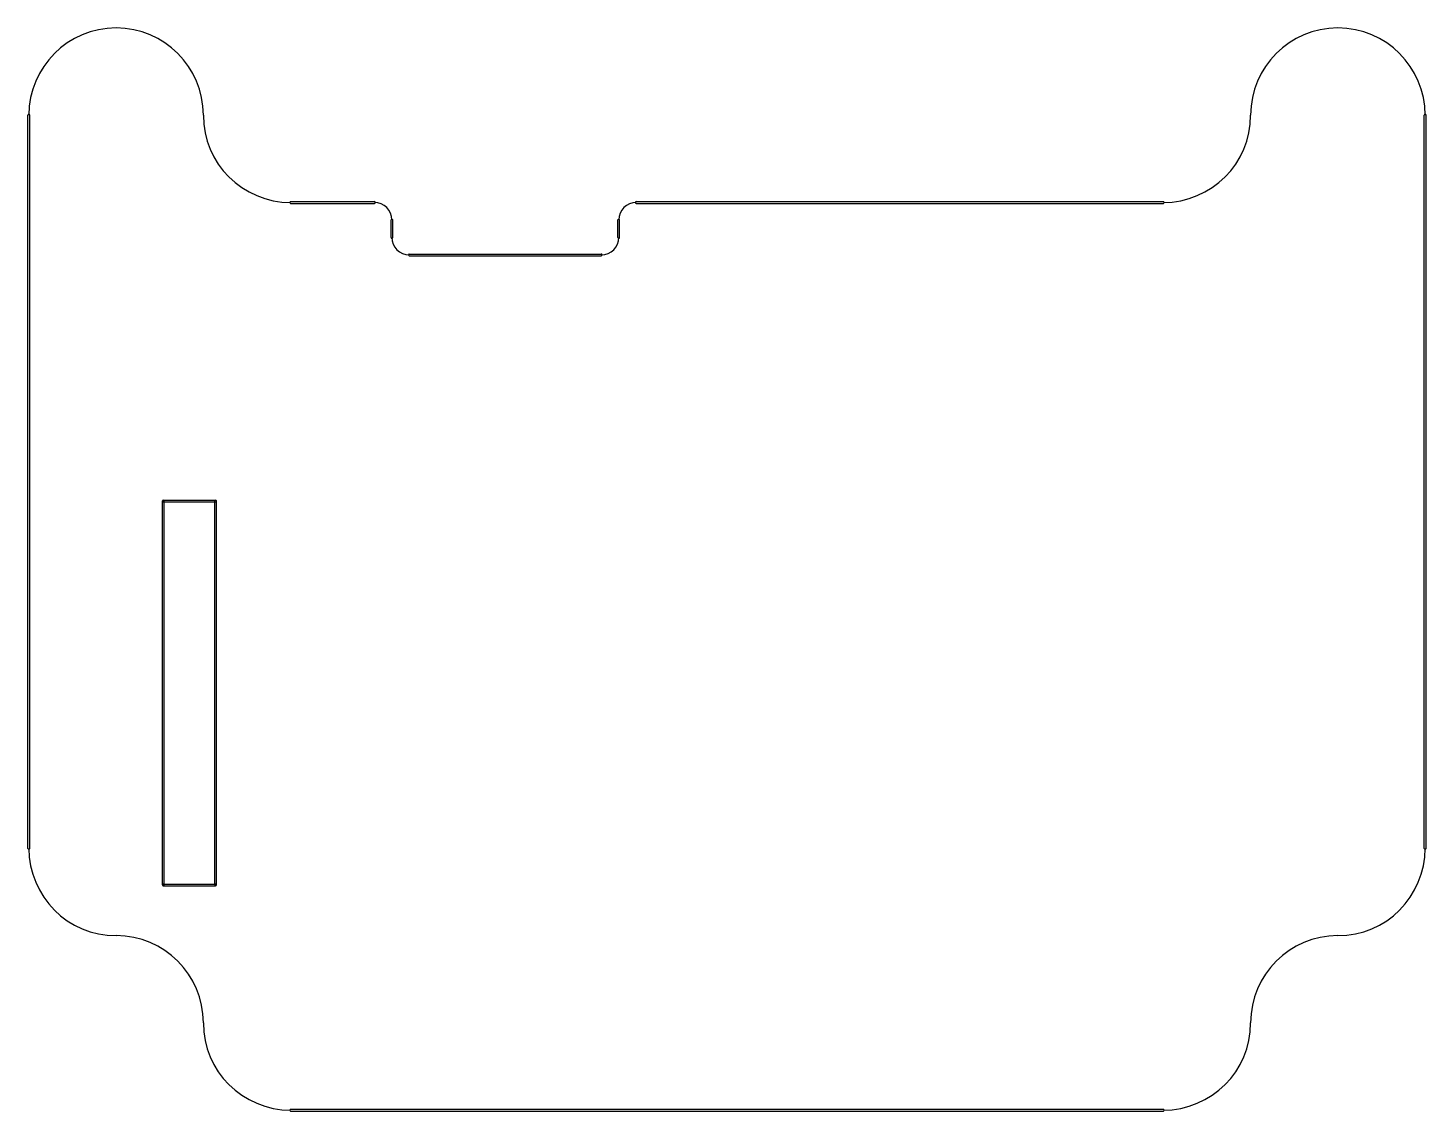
# Model space of a CAD drawing. Extents: x 25 to 127, y -114 to -36.
import ezdxf

# ---------------------------------------------------------------- set-up
doc = ezdxf.new("R2010")
doc.units = 0
doc.header["$MEASUREMENT"] = 0
doc.layers.add('BLACK', color=250, linetype='CONTINUOUS')

msp = doc.modelspace()

# ---------------------------------------------------------------- linework, layer by layer
at = {"layer": 'BLACK'}
for p, q in [((25.3365, -95.25), (25.3365, -41.91)), ((25.4635, -95.25), (25.4635, -41.91)), ((126.937, -95.25), (126.937, -41.91)), ((127.064, -95.25), (127.064, -41.91)), ((44.45, -48.1965), (50.546, -48.1965)), ((44.45, -48.3235), (50.546, -48.3235)), ((69.596, -48.1965), (107.95, -48.1965)), ((69.596, -48.3235), (107.95, -48.3235)), ((51.7525, -50.8), (51.7525, -49.53)), ((51.8795, -50.8), (51.8795, -49.53)), ((68.2625, -50.8), (68.2625, -49.53)), ((68.3895, -50.8), (68.3895, -49.53)), ((53.086, -52.0065), (67.056, -52.0065)), ((53.086, -52.1335), (67.056, -52.1335)), ((35.1155, -97.917), (35.1155, -69.977)), ((35.179, -69.9135), (38.989, -69.9135)), ((35.179, -70.0405), (38.989, -70.0405)), ((35.2425, -97.917), (35.2425, -69.977)), ((38.9255, -97.917), (38.9255, -69.977)), ((39.0525, -97.917), (39.0525, -69.977)), ((35.179, -97.8535), (38.989, -97.8535)), ((35.179, -97.9805), (38.989, -97.9805)), ((44.45, -114.237), (107.95, -114.237)), ((44.45, -114.364), (107.95, -114.364))]:
    msp.add_line(p, q, dxfattribs=at)
for centre, radius, start, end in [((31.75, -41.91), 6.35, 90, 180), ((31.75, -41.91), 6.35, 0, 90), ((120.65, -41.91), 6.35, 90, 180), ((120.65, -41.91), 6.35, 0, 90), ((25.4, -41.91), 0.0635, 360, 540), ((44.45, -41.91), 6.35, -180, -90), ((107.95, -41.91), 6.35, -90, 0), ((127, -41.91), 0.0635, 360, 540), ((44.45, -48.26), 0.0635, 90, 270), ((50.546, -48.26), 0.0635, 270, 450), ((50.546, -49.53), 1.27, 0, 90), ((69.596, -49.53), 1.27, 90, 180), ((69.596, -48.26), 0.0635, 90, 270), ((107.95, -48.26), 0.0635, 270, 450), ((51.816, -49.53), 0.0635, 360, 540), ((68.326, -49.53), 0.0635, 360, 540), ((51.816, -50.8), 0.0635, 180, 360), ((53.086, -50.8), 1.27, -180, -90), ((67.056, -50.8), 1.27, -90, 0), ((68.326, -50.8), 0.0635, 180, 360), ((53.086, -52.07), 0.0635, 90, 270), ((67.056, -52.07), 0.0635, 270, 450), ((35.179, -69.977), 0.0635, 360, 540), ((35.179, -69.977), 0.0635, 90, 270), ((38.989, -69.977), 0.0635, 360, 540), ((38.989, -69.977), 0.0635, 270, 450), ((25.4, -95.25), 0.0635, 180, 360), ((31.75, -95.25), 6.35, -180, -90), ((120.65, -95.25), 6.35, -90, 0), ((127, -95.25), 0.0635, 180, 360), ((35.179, -97.917), 0.0635, 90, 270), ((35.179, -97.917), 0.0635, 180, 360), ((38.989, -97.917), 0.0635, 180, 360), ((38.989, -97.917), 0.0635, 270, 450), ((31.75, -107.95), 6.35, 0, 90), ((120.65, -107.95), 6.35, 90, 180), ((44.45, -107.95), 6.35, -180, -90), ((107.95, -107.95), 6.35, -90, 0), ((44.45, -114.3), 0.0635, 90, 270), ((107.95, -114.3), 0.0635, 270, 450)]:
    msp.add_arc(centre, radius, start, end, dxfattribs=at)

doc.saveas('drawing.dxf')
